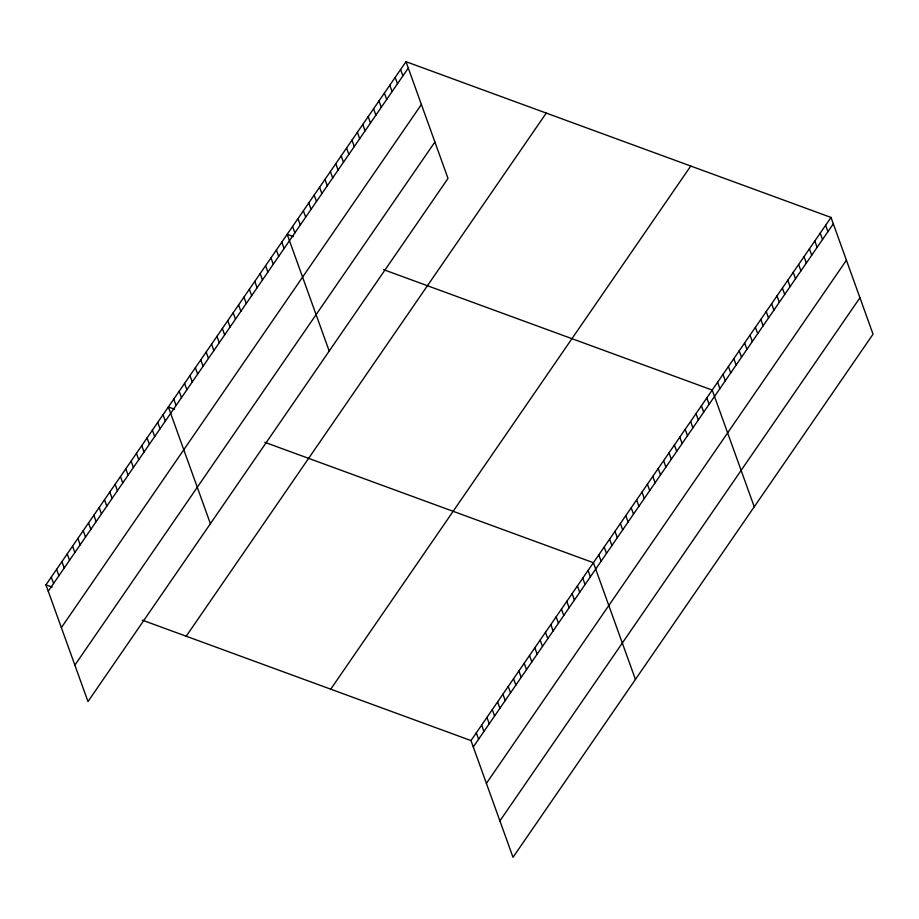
<?xml version="1.0" encoding="UTF-8"?>
<svg xmlns="http://www.w3.org/2000/svg" width="919" height="919" viewBox="0 0 919 919"><rect width="100%" height="100%" fill="white"/><g stroke="black" fill="none" stroke-linecap="round" stroke-linejoin="round"><path stroke-width="1.38" d="M405.991 61.688L448.012 178.424L87.983 701.565L45.95 584.829L405.991 61.688L831.017 217.435L873.05 334.171L513.009 857.312L470.987 740.576L142.376 620.164M48.247 591.216L408.289 68.075M61.366 627.631L421.396 104.49M74.864 665.149L434.905 142.008M186.212 636.224L546.254 113.083M330.725 689.181L690.755 166.04M470.987 740.576L831.017 217.435M473.285 746.963L833.326 223.822M486.392 783.379L846.433 260.238M499.902 820.897L859.943 297.756M293.437 236.62L287.176 234.322L329.197 351.058M383.602 269.658L712.214 390.07L754.235 506.806M174.621 409.254L168.361 406.956L210.394 523.692M264.787 442.292L593.398 562.704L635.431 679.451M45.95 584.829L52.211 587.126M825.618 225.281L827.927 231.668M820.219 233.127L822.516 239.514M814.82 240.973L817.117 247.372M809.421 248.819L811.718 255.218M804.022 256.665L806.319 263.064M798.622 264.523L800.92 270.91M793.223 272.369L795.521 278.756M787.813 280.215L790.122 286.602M782.414 288.061L784.723 294.448M777.014 295.907L779.312 302.294M771.615 303.752L773.913 310.14M766.216 311.598L768.514 317.985M760.817 319.444L763.115 325.843M755.418 327.29L757.716 333.689M750.019 335.136L752.316 341.535M744.608 342.994L746.917 349.381M739.209 350.84L741.518 357.227M733.81 358.686L736.108 365.073M728.411 366.532L730.708 372.919M723.012 374.378L725.309 380.765M717.613 382.224L719.91 388.611M706.814 397.916L709.112 404.314M701.404 405.761L703.713 412.16M696.005 413.619L698.314 420.006M690.606 421.465L692.903 427.852M685.206 429.311L687.504 435.698M679.807 437.157L682.105 443.544M674.408 445.003L676.706 451.39M669.009 452.849L671.307 459.236M663.61 460.695L665.907 467.082M658.199 468.541L660.508 474.928M652.8 476.387L655.109 482.785M647.401 484.233L649.699 490.631M642.002 492.09L644.299 498.477M636.603 499.936L638.9 506.323M631.204 507.782L633.501 514.169M625.805 515.628L628.102 522.015M620.405 523.474L622.703 529.861M614.995 531.32L617.304 537.707M609.596 539.166L611.905 545.553M604.197 547.012L606.494 553.399M598.797 554.858L601.095 561.256M588.08 570.446L590.377 576.833M400.581 69.534L402.89 75.921M582.749 578.177L585.058 584.564M395.181 77.38L397.49 83.767M577.431 585.908L579.728 592.295M389.782 85.226L392.08 91.613M572.112 593.64L574.409 600.027M384.383 93.072L386.681 99.47M566.782 601.371L569.091 607.769M378.984 100.918L381.282 107.316M561.463 609.113L563.761 615.5M373.585 108.764L375.882 115.162M556.144 616.844L558.442 623.231M368.186 116.621L370.483 123.008M550.814 624.575L553.123 630.962M362.787 124.467L365.084 130.854M545.495 632.306L547.793 638.694M357.376 132.313L359.685 138.7M540.177 640.038L542.474 646.436M534.858 647.78L537.155 654.167M351.977 140.159L354.286 146.546M529.528 655.511L531.837 661.898M346.578 148.005L348.875 154.392M524.209 663.242L526.507 669.629M341.179 155.851L343.476 162.238M518.89 670.973L521.188 677.36M335.78 163.697L338.077 170.084M513.56 678.704L515.869 685.103M330.38 171.543L332.678 177.941M508.241 686.447L510.539 692.834M324.981 179.389L327.279 185.787M502.923 694.178L505.22 700.565M319.582 187.235L321.88 193.633M497.593 701.909L499.902 708.296M314.172 195.092L316.481 201.479M492.274 709.64L494.571 716.039M308.773 202.938L311.082 209.325M486.955 717.371L489.253 723.77M303.373 210.784L305.671 217.171M481.625 725.114L483.934 731.501M297.974 218.63L300.272 225.017M476.306 732.845L478.604 739.232M292.575 226.476L294.873 232.863M281.777 242.168L284.074 248.555M276.378 250.014L278.675 256.412M270.967 257.86L273.276 264.258M265.568 265.706L267.877 272.104M260.169 273.563L262.478 279.95M254.77 281.409L257.067 287.796M249.371 289.255L251.668 295.642M243.972 297.101L246.269 303.488M238.572 304.947L240.87 311.334M233.173 312.793L235.471 319.18M227.763 320.639L230.072 327.026M222.364 328.485L224.673 334.884M216.964 336.331L219.273 342.73M211.565 344.177L213.863 350.576M206.166 352.034L208.464 358.421M200.767 359.88L203.065 366.267M195.368 367.726L197.665 374.113M189.969 375.572L192.266 381.959M184.57 383.418L186.867 389.805M179.159 391.264L181.468 397.651M173.76 399.11L176.069 405.497M163.042 414.687L165.34 421.086M157.723 422.43L160.021 428.817M152.393 430.161L154.691 436.548M147.074 437.892L149.372 444.279M141.756 445.623L144.053 452.022M136.426 453.354L138.735 459.753M131.107 461.097L133.404 467.484M125.788 468.828L128.086 475.215M120.458 476.559L122.767 482.946M115.139 484.29L117.437 490.689M109.82 492.021L112.118 498.42M104.49 499.764L106.799 506.151M99.172 507.495L101.469 513.882M93.853 515.226L96.15 521.613M88.523 522.957L90.832 529.355M83.204 530.688L85.501 537.087M77.885 538.431L80.183 544.818M72.567 546.162L74.864 552.549M67.236 553.893L69.545 560.28M61.918 561.624L64.215 568.022M56.599 569.355L58.896 575.753M51.269 577.098L53.578 583.485"/></g></svg>
